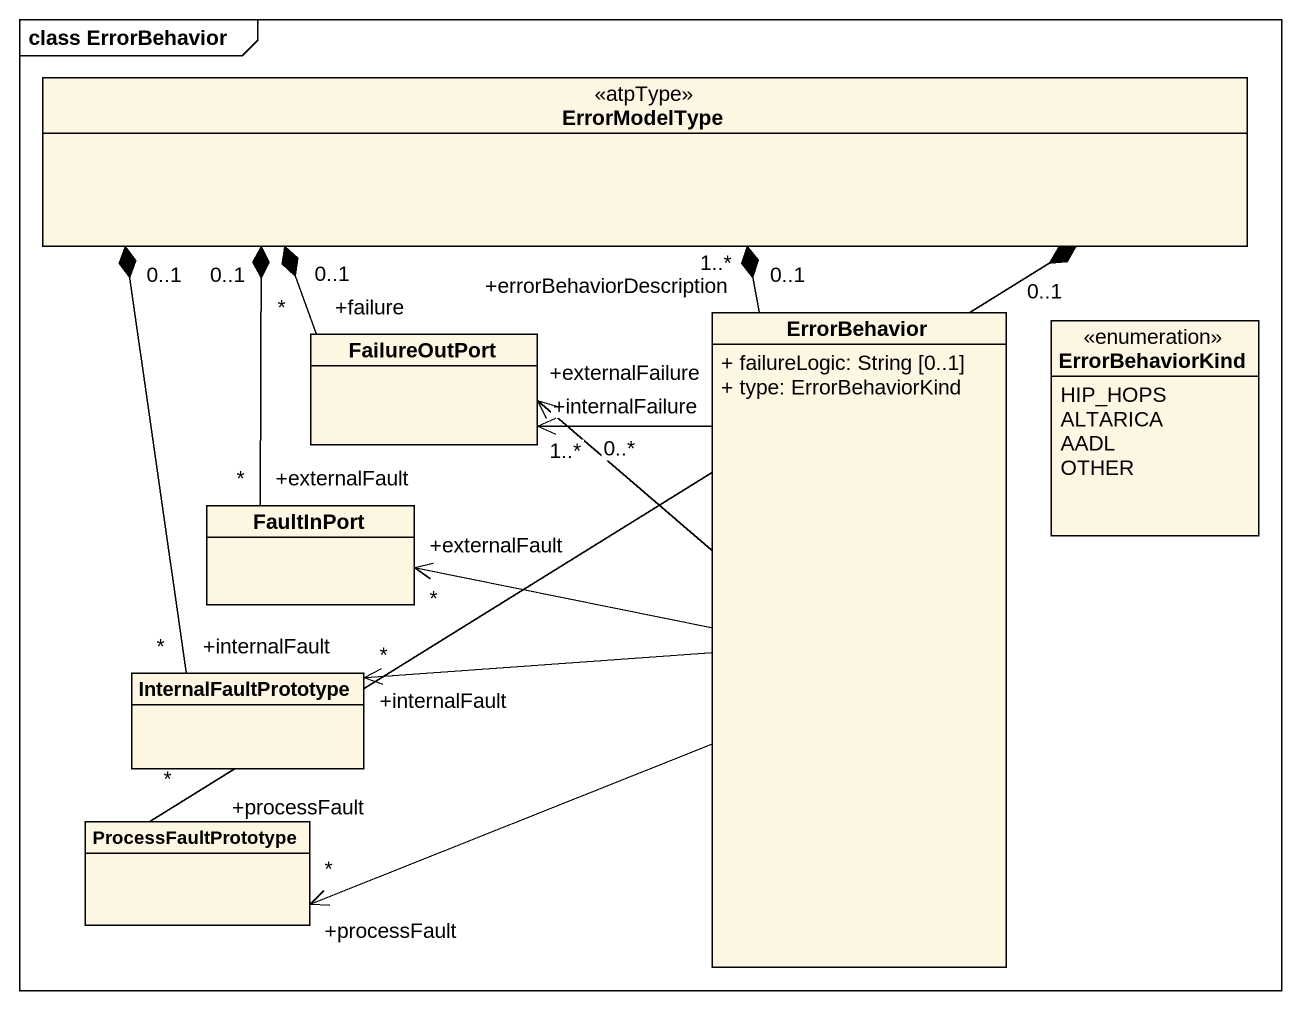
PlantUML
@startuml
mainframe class ErrorBehavior
hide circle
hide empty members
skinparam classAttributeIconSize 0
class ErrorModelType <<atpType>>
class FailureOutPort
class ErrorBehavior {
  + failureLogic: String [0..1]
  + type: ErrorBehaviorKind
}
enum ErrorBehaviorKind {
  HIP_HOPS
  ALTARICA
  AADL
  OTHER
}
class FaultInPort
class InternalFaultPrototype
class ProcessFaultPrototype
ErrorModelType "0..1" *-- "+errorBehaviorDescription\n1..*" ErrorBehavior
ErrorModelType "0..1" *-- "+externalFault\n*" FaultInPort
FailureOutPort "+failure\n*" -up-* "0..1" ErrorModelType
ErrorBehavior -left-> "+externalFailure\n1..*" FailureOutPort
ErrorBehavior -left-> "+internalFailure\n0..*" FailureOutPort
ErrorBehavior -left-> "+externalFault\n*" FaultInPort
ErrorBehavior -left-> "+internalFault\n*" InternalFaultPrototype
ErrorBehavior -left-> "+processFault\n*" ProcessFaultPrototype
InternalFaultPrototype "+internalFault\n*" -up-* "0..1" ErrorModelType
ProcessFaultPrototype "+processFault\n*" -up-* "0..1" ErrorModelType
@enduml
